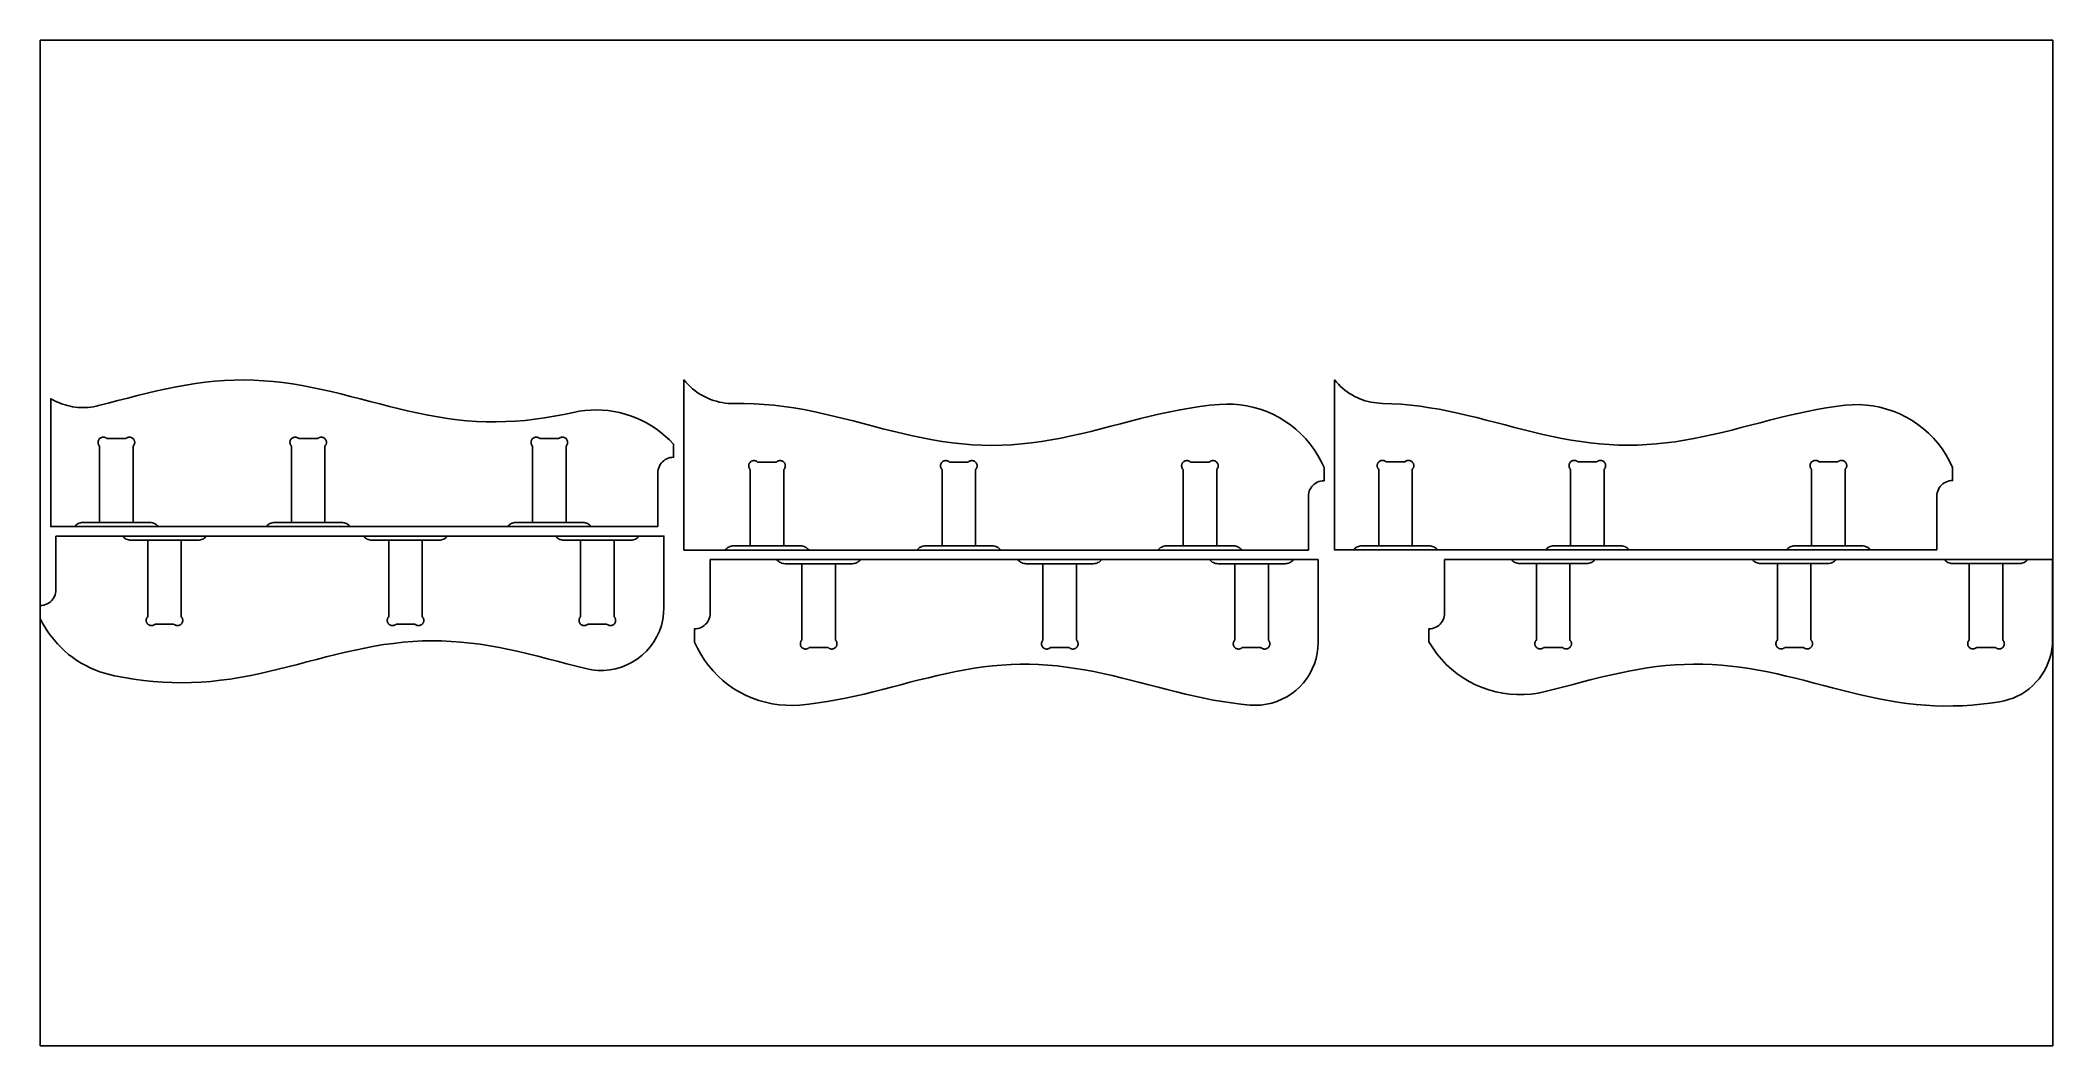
# Model space of a CAD drawing. Header units: inches. Extents: x 0 to 96, y 0 to 48.
import ezdxf

# ---------------------------------------------------------------- set-up
doc = ezdxf.new("R2010")
doc.units = ezdxf.units.IN

msp = doc.modelspace()

# ---------------------------------------------------------------- linework, layer by layer
at = {"layer": 'BRACKET_CUT_LINE', "color": 4}
for p, q in [((4.433, 24.981), (2.833, 24.981)), ((13.583, 24.981), (11.983, 24.981)), ((25.083, 24.981), (23.483, 24.981)), ((5.125, 24.131), (6.725, 24.131)), ((16.625, 24.131), (18.225, 24.131)), ((25.775, 24.131), (27.375, 24.131)), ((35.468, 23.861), (33.868, 23.861)), ((44.618, 23.861), (43.018, 23.861)), ((56.118, 23.861), (54.518, 23.861)), ((65.449, 23.868), (63.849, 23.868)), ((74.599, 23.868), (72.999, 23.868)), ((86.099, 23.868), (84.499, 23.868)), ((36.333, 23.011), (37.933, 23.011)), ((47.833, 23.011), (49.433, 23.011)), ((56.983, 23.011), (58.583, 23.011)), ((71.368, 23.018), (72.968, 23.018)), ((82.868, 23.018), (84.468, 23.018)), ((92.018, 23.018), (93.618, 23.018))]:
    msp.add_line(p, q, dxfattribs=at)
at = {"layer": 'BRACKET_OUTLINE', "color": 6}
for points in [[(1.633, 24.781), (1.67, 24.825), (1.712, 24.865), (1.759, 24.899), (1.809, 24.928), (1.862, 24.951), (1.918, 24.968), (1.975, 24.978), (2.033, 24.981), (2.833, 24.981), (2.833, 28.627), (2.816, 28.646), (2.802, 28.665), (2.789, 28.686), (2.778, 28.708), (2.77, 28.732), (2.764, 28.755), (2.761, 28.78), (2.759, 28.804), (2.761, 28.829), (2.764, 28.853), (2.77, 28.877), (2.778, 28.9), (2.789, 28.922), (2.802, 28.943), (2.816, 28.963), (2.833, 28.981), (2.851, 28.997), (2.871, 29.012), (2.892, 29.025), (2.914, 29.035), (2.937, 29.043), (2.961, 29.049), (2.985, 29.053), (3.009, 29.054), (3.034, 29.053), (3.058, 29.049), (3.082, 29.043), (3.105, 29.035), (3.127, 29.025), (3.148, 29.012), (3.168, 28.997), (3.186, 28.981), (4.079, 28.981), (4.097, 28.997), (4.117, 29.012), (4.138, 29.025), (4.16, 29.035), (4.183, 29.043), (4.207, 29.049), (4.231, 29.053), (4.256, 29.054), (4.28, 29.053), (4.305, 29.049), (4.328, 29.043), (4.352, 29.035), (4.374, 29.025), (4.395, 29.012), (4.414, 28.997), (4.433, 28.981), (4.449, 28.963), (4.464, 28.943), (4.476, 28.922), (4.487, 28.9), (4.495, 28.877), (4.501, 28.853), (4.505, 28.829), (4.506, 28.804), (4.505, 28.78), (4.501, 28.755), (4.495, 28.732), (4.487, 28.708), (4.476, 28.686), (4.464, 28.665), (4.449, 28.646), (4.433, 28.627), (4.433, 24.981), (5.233, 24.981), (5.29, 24.978), (5.348, 24.968), (5.403, 24.951), (5.456, 24.928), (5.506, 24.899), (5.553, 24.865), (5.595, 24.825), (5.633, 24.781), (1.633, 24.781)], [(10.783, 24.781), (10.82, 24.825), (10.862, 24.865), (10.909, 24.899), (10.959, 24.928), (11.012, 24.951), (11.068, 24.968), (11.125, 24.978), (11.183, 24.981), (11.983, 24.981), (11.983, 28.627), (11.966, 28.646), (11.952, 28.665), (11.939, 28.686), (11.928, 28.708), (11.92, 28.732), (11.914, 28.755), (11.911, 28.78), (11.909, 28.804), (11.911, 28.829), (11.914, 28.853), (11.92, 28.877), (11.928, 28.9), (11.939, 28.922), (11.952, 28.943), (11.966, 28.963), (11.983, 28.981), (12.001, 28.997), (12.021, 29.012), (12.042, 29.025), (12.064, 29.035), (12.087, 29.043), (12.111, 29.049), (12.135, 29.053), (12.159, 29.054), (12.184, 29.053), (12.208, 29.049), (12.232, 29.043), (12.255, 29.035), (12.277, 29.025), (12.298, 29.012), (12.318, 28.997), (12.336, 28.981), (13.229, 28.981), (13.247, 28.997), (13.267, 29.012), (13.288, 29.025), (13.31, 29.035), (13.333, 29.043), (13.357, 29.049), (13.381, 29.053), (13.406, 29.054), (13.43, 29.053), (13.455, 29.049), (13.478, 29.043), (13.502, 29.035), (13.524, 29.025), (13.545, 29.012), (13.564, 28.997), (13.583, 28.981), (13.599, 28.963), (13.614, 28.943), (13.626, 28.922), (13.637, 28.9), (13.645, 28.877), (13.651, 28.853), (13.655, 28.829), (13.656, 28.804), (13.655, 28.78), (13.651, 28.755), (13.645, 28.732), (13.637, 28.708), (13.626, 28.686), (13.614, 28.665), (13.599, 28.646), (13.583, 28.627), (13.583, 24.981), (14.383, 24.981), (14.44, 24.978), (14.498, 24.968), (14.553, 24.951), (14.606, 24.928), (14.656, 24.899), (14.703, 24.865), (14.745, 24.825), (14.783, 24.781), (10.783, 24.781)], [(22.283, 24.781), (22.32, 24.825), (22.362, 24.865), (22.409, 24.899), (22.459, 24.928), (22.512, 24.951), (22.568, 24.968), (22.625, 24.978), (22.683, 24.981), (23.483, 24.981), (23.483, 28.627), (23.466, 28.646), (23.452, 28.665), (23.439, 28.686), (23.428, 28.708), (23.42, 28.732), (23.414, 28.755), (23.411, 28.78), (23.409, 28.804), (23.411, 28.829), (23.414, 28.853), (23.42, 28.877), (23.428, 28.9), (23.439, 28.922), (23.452, 28.943), (23.466, 28.963), (23.483, 28.981), (23.501, 28.997), (23.521, 29.012), (23.542, 29.025), (23.564, 29.035), (23.587, 29.043), (23.611, 29.049), (23.635, 29.053), (23.659, 29.054), (23.684, 29.053), (23.708, 29.049), (23.732, 29.043), (23.755, 29.035), (23.777, 29.025), (23.798, 29.012), (23.818, 28.997), (23.836, 28.981), (24.729, 28.981), (24.747, 28.997), (24.767, 29.012), (24.788, 29.025), (24.81, 29.035), (24.833, 29.043), (24.857, 29.049), (24.881, 29.053), (24.906, 29.054), (24.93, 29.053), (24.955, 29.049), (24.978, 29.043), (25.002, 29.035), (25.024, 29.025), (25.045, 29.012), (25.064, 28.997), (25.083, 28.981), (25.099, 28.963), (25.114, 28.943), (25.126, 28.922), (25.137, 28.9), (25.145, 28.877), (25.151, 28.853), (25.155, 28.829), (25.156, 28.804), (25.155, 28.78), (25.151, 28.755), (25.145, 28.732), (25.137, 28.708), (25.126, 28.686), (25.114, 28.665), (25.099, 28.646), (25.083, 28.627), (25.083, 24.981), (25.883, 24.981), (25.94, 24.978), (25.998, 24.968), (26.053, 24.951), (26.106, 24.928), (26.156, 24.899), (26.203, 24.865), (26.245, 24.825), (26.283, 24.781), (22.283, 24.781)], [(32.668, 23.661), (32.706, 23.706), (32.748, 23.745), (32.795, 23.78), (32.845, 23.808), (32.898, 23.831), (32.954, 23.848), (33.011, 23.858), (33.068, 23.861), (33.868, 23.861), (33.868, 27.508), (33.852, 27.526), (33.837, 27.546), (33.825, 27.567), (33.814, 27.589), (33.806, 27.612), (33.8, 27.636), (33.796, 27.66), (33.795, 27.684), (33.796, 27.709), (33.8, 27.733), (33.806, 27.757), (33.814, 27.78), (33.825, 27.802), (33.837, 27.823), (33.852, 27.843), (33.868, 27.861), (33.887, 27.878), (33.906, 27.892), (33.927, 27.905), (33.949, 27.915), (33.973, 27.924), (33.996, 27.93), (34.021, 27.933), (34.045, 27.934), (34.07, 27.933), (34.094, 27.93), (34.118, 27.924), (34.141, 27.915), (34.163, 27.905), (34.184, 27.892), (34.204, 27.878), (34.222, 27.861), (35.115, 27.861), (35.133, 27.878), (35.153, 27.892), (35.174, 27.905), (35.196, 27.915), (35.219, 27.924), (35.243, 27.93), (35.267, 27.933), (35.292, 27.934), (35.316, 27.933), (35.34, 27.93), (35.364, 27.924), (35.387, 27.915), (35.409, 27.905), (35.431, 27.892), (35.45, 27.878), (35.468, 27.861), (35.485, 27.843), (35.499, 27.823), (35.512, 27.802), (35.523, 27.78), (35.531, 27.757), (35.537, 27.733), (35.54, 27.709), (35.542, 27.684), (35.54, 27.66), (35.537, 27.636), (35.531, 27.612), (35.523, 27.589), (35.512, 27.567), (35.499, 27.546), (35.485, 27.526), (35.468, 27.508), (35.468, 23.861), (36.268, 23.861), (36.326, 23.858), (36.383, 23.848), (36.439, 23.831), (36.492, 23.808), (36.542, 23.78), (36.589, 23.745), (36.631, 23.706), (36.668, 23.661), (32.668, 23.661)], [(41.818, 23.661), (41.856, 23.706), (41.898, 23.745), (41.945, 23.78), (41.995, 23.808), (42.048, 23.831), (42.104, 23.848), (42.161, 23.858), (42.218, 23.861), (43.018, 23.861), (43.018, 27.508), (43.002, 27.526), (42.987, 27.546), (42.975, 27.567), (42.964, 27.589), (42.956, 27.612), (42.95, 27.636), (42.946, 27.66), (42.945, 27.684), (42.946, 27.709), (42.95, 27.733), (42.956, 27.757), (42.964, 27.78), (42.975, 27.802), (42.987, 27.823), (43.002, 27.843), (43.018, 27.861), (43.037, 27.878), (43.056, 27.892), (43.077, 27.905), (43.099, 27.915), (43.123, 27.924), (43.146, 27.93), (43.171, 27.933), (43.195, 27.934), (43.22, 27.933), (43.244, 27.93), (43.268, 27.924), (43.291, 27.915), (43.313, 27.905), (43.334, 27.892), (43.354, 27.878), (43.372, 27.861), (44.265, 27.861), (44.283, 27.878), (44.303, 27.892), (44.324, 27.905), (44.346, 27.915), (44.369, 27.924), (44.393, 27.93), (44.417, 27.933), (44.442, 27.934), (44.466, 27.933), (44.49, 27.93), (44.514, 27.924), (44.537, 27.915), (44.559, 27.905), (44.581, 27.892), (44.6, 27.878), (44.618, 27.861), (44.635, 27.843), (44.649, 27.823), (44.662, 27.802), (44.673, 27.78), (44.681, 27.757), (44.687, 27.733), (44.69, 27.709), (44.692, 27.684), (44.69, 27.66), (44.687, 27.636), (44.681, 27.612), (44.673, 27.589), (44.662, 27.567), (44.649, 27.546), (44.635, 27.526), (44.618, 27.508), (44.618, 23.861), (45.418, 23.861), (45.476, 23.858), (45.533, 23.848), (45.589, 23.831), (45.642, 23.808), (45.692, 23.78), (45.739, 23.745), (45.781, 23.706), (45.818, 23.661), (41.818, 23.661)], [(53.318, 23.661), (53.356, 23.706), (53.398, 23.745), (53.445, 23.78), (53.495, 23.808), (53.548, 23.831), (53.604, 23.848), (53.661, 23.858), (53.718, 23.861), (54.518, 23.861), (54.518, 27.508), (54.502, 27.526), (54.487, 27.546), (54.475, 27.567), (54.464, 27.589), (54.456, 27.612), (54.45, 27.636), (54.446, 27.66), (54.445, 27.684), (54.446, 27.709), (54.45, 27.733), (54.456, 27.757), (54.464, 27.78), (54.475, 27.802), (54.487, 27.823), (54.502, 27.843), (54.518, 27.861), (54.537, 27.878), (54.556, 27.892), (54.577, 27.905), (54.599, 27.915), (54.623, 27.924), (54.646, 27.93), (54.671, 27.933), (54.695, 27.934), (54.72, 27.933), (54.744, 27.93), (54.768, 27.924), (54.791, 27.915), (54.813, 27.905), (54.834, 27.892), (54.854, 27.878), (54.872, 27.861), (55.765, 27.861), (55.783, 27.878), (55.803, 27.892), (55.824, 27.905), (55.846, 27.915), (55.869, 27.924), (55.893, 27.93), (55.917, 27.933), (55.942, 27.934), (55.966, 27.933), (55.99, 27.93), (56.014, 27.924), (56.037, 27.915), (56.059, 27.905), (56.081, 27.892), (56.1, 27.878), (56.118, 27.861), (56.135, 27.843), (56.149, 27.823), (56.162, 27.802), (56.173, 27.78), (56.181, 27.757), (56.187, 27.733), (56.19, 27.709), (56.192, 27.684), (56.19, 27.66), (56.187, 27.636), (56.181, 27.612), (56.173, 27.589), (56.162, 27.567), (56.149, 27.546), (56.135, 27.526), (56.118, 27.508), (56.118, 23.861), (56.918, 23.861), (56.976, 23.858), (57.033, 23.848), (57.089, 23.831), (57.142, 23.808), (57.192, 23.78), (57.239, 23.745), (57.281, 23.706), (57.318, 23.661), (53.318, 23.661)], [(62.649, 23.668), (62.686, 23.712), (62.728, 23.752), (62.775, 23.786), (62.825, 23.815), (62.878, 23.838), (62.934, 23.855), (62.991, 23.865), (63.049, 23.868), (63.849, 23.868), (63.849, 27.515), (63.832, 27.533), (63.818, 27.552), (63.805, 27.573), (63.794, 27.596), (63.786, 27.619), (63.78, 27.643), (63.777, 27.667), (63.775, 27.691), (63.777, 27.716), (63.78, 27.74), (63.786, 27.764), (63.794, 27.787), (63.805, 27.809), (63.818, 27.83), (63.832, 27.85), (63.849, 27.868), (63.867, 27.885), (63.887, 27.899), (63.908, 27.912), (63.93, 27.922), (63.953, 27.931), (63.977, 27.937), (64.001, 27.94), (64.025, 27.941), (64.05, 27.94), (64.074, 27.937), (64.098, 27.931), (64.121, 27.922), (64.143, 27.912), (64.164, 27.899), (64.184, 27.885), (64.202, 27.868), (65.095, 27.868), (65.113, 27.885), (65.133, 27.899), (65.154, 27.912), (65.176, 27.922), (65.199, 27.931), (65.223, 27.937), (65.247, 27.94), (65.272, 27.941), (65.296, 27.94), (65.321, 27.937), (65.344, 27.931), (65.368, 27.922), (65.39, 27.912), (65.411, 27.899), (65.43, 27.885), (65.449, 27.868), (65.465, 27.85), (65.48, 27.83), (65.492, 27.809), (65.503, 27.787), (65.511, 27.764), (65.517, 27.74), (65.521, 27.716), (65.522, 27.691), (65.521, 27.667), (65.517, 27.643), (65.511, 27.619), (65.503, 27.596), (65.492, 27.573), (65.48, 27.552), (65.465, 27.533), (65.449, 27.515), (65.449, 23.868), (66.249, 23.868), (66.306, 23.865), (66.364, 23.855), (66.419, 23.838), (66.472, 23.815), (66.522, 23.786), (66.569, 23.752), (66.611, 23.712), (66.649, 23.668), (62.649, 23.668)], [(71.799, 23.668), (71.836, 23.712), (71.878, 23.752), (71.925, 23.786), (71.975, 23.815), (72.028, 23.838), (72.084, 23.855), (72.141, 23.865), (72.199, 23.868), (72.999, 23.868), (72.999, 27.515), (72.982, 27.533), (72.968, 27.552), (72.955, 27.573), (72.944, 27.596), (72.936, 27.619), (72.93, 27.643), (72.927, 27.667), (72.925, 27.691), (72.927, 27.716), (72.93, 27.74), (72.936, 27.764), (72.944, 27.787), (72.955, 27.809), (72.968, 27.83), (72.982, 27.85), (72.999, 27.868), (73.017, 27.885), (73.037, 27.899), (73.058, 27.912), (73.08, 27.922), (73.103, 27.931), (73.127, 27.937), (73.151, 27.94), (73.175, 27.941), (73.2, 27.94), (73.224, 27.937), (73.248, 27.931), (73.271, 27.922), (73.293, 27.912), (73.314, 27.899), (73.334, 27.885), (73.352, 27.868), (74.245, 27.868), (74.263, 27.885), (74.283, 27.899), (74.304, 27.912), (74.326, 27.922), (74.349, 27.931), (74.373, 27.937), (74.397, 27.94), (74.422, 27.941), (74.446, 27.94), (74.471, 27.937), (74.494, 27.931), (74.518, 27.922), (74.54, 27.912), (74.561, 27.899), (74.58, 27.885), (74.599, 27.868), (74.615, 27.85), (74.63, 27.83), (74.642, 27.809), (74.653, 27.787), (74.661, 27.764), (74.667, 27.74), (74.671, 27.716), (74.672, 27.691), (74.671, 27.667), (74.667, 27.643), (74.661, 27.619), (74.653, 27.596), (74.642, 27.573), (74.63, 27.552), (74.615, 27.533), (74.599, 27.515), (74.599, 23.868), (75.399, 23.868), (75.456, 23.865), (75.514, 23.855), (75.569, 23.838), (75.622, 23.815), (75.672, 23.786), (75.719, 23.752), (75.761, 23.712), (75.799, 23.668), (71.799, 23.668)], [(83.299, 23.668), (83.336, 23.712), (83.378, 23.752), (83.425, 23.786), (83.475, 23.815), (83.528, 23.838), (83.584, 23.855), (83.641, 23.865), (83.699, 23.868), (84.499, 23.868), (84.499, 27.515), (84.482, 27.533), (84.468, 27.552), (84.455, 27.573), (84.444, 27.596), (84.436, 27.619), (84.43, 27.643), (84.427, 27.667), (84.425, 27.691), (84.427, 27.716), (84.43, 27.74), (84.436, 27.764), (84.444, 27.787), (84.455, 27.809), (84.468, 27.83), (84.482, 27.85), (84.499, 27.868), (84.517, 27.885), (84.537, 27.899), (84.558, 27.912), (84.58, 27.922), (84.603, 27.931), (84.627, 27.937), (84.651, 27.94), (84.675, 27.941), (84.7, 27.94), (84.724, 27.937), (84.748, 27.931), (84.771, 27.922), (84.793, 27.912), (84.814, 27.899), (84.834, 27.885), (84.852, 27.868), (85.745, 27.868), (85.763, 27.885), (85.783, 27.899), (85.804, 27.912), (85.826, 27.922), (85.849, 27.931), (85.873, 27.937), (85.897, 27.94), (85.922, 27.941), (85.946, 27.94), (85.971, 27.937), (85.994, 27.931), (86.018, 27.922), (86.04, 27.912), (86.061, 27.899), (86.08, 27.885), (86.099, 27.868), (86.115, 27.85), (86.13, 27.83), (86.142, 27.809), (86.153, 27.787), (86.161, 27.764), (86.167, 27.74), (86.171, 27.716), (86.172, 27.691), (86.171, 27.667), (86.167, 27.643), (86.161, 27.619), (86.153, 27.596), (86.142, 27.573), (86.13, 27.552), (86.115, 27.533), (86.099, 27.515), (86.099, 23.868), (86.899, 23.868), (86.956, 23.865), (87.014, 23.855), (87.069, 23.838), (87.122, 23.815), (87.172, 23.786), (87.219, 23.752), (87.261, 23.712), (87.299, 23.668), (83.299, 23.668)], [(7.925, 24.331), (7.888, 24.287), (7.845, 24.247), (7.799, 24.213), (7.749, 24.184), (7.695, 24.161), (7.64, 24.144), (7.583, 24.134), (7.525, 24.131), (6.725, 24.131), (6.725, 20.484), (6.741, 20.466), (6.756, 20.447), (6.769, 20.426), (6.779, 20.403), (6.787, 20.38), (6.793, 20.356), (6.797, 20.332), (6.798, 20.308), (6.797, 20.283), (6.793, 20.259), (6.787, 20.235), (6.779, 20.212), (6.769, 20.19), (6.756, 20.169), (6.741, 20.149), (6.725, 20.131), (6.707, 20.114), (6.687, 20.1), (6.666, 20.087), (6.644, 20.077), (6.621, 20.068), (6.597, 20.062), (6.573, 20.059), (6.548, 20.058), (6.524, 20.059), (6.499, 20.062), (6.476, 20.068), (6.453, 20.077), (6.43, 20.087), (6.409, 20.1), (6.39, 20.114), (6.371, 20.131), (5.479, 20.131), (5.46, 20.114), (5.441, 20.1), (5.42, 20.087), (5.397, 20.077), (5.374, 20.068), (5.351, 20.062), (5.326, 20.059), (5.302, 20.058), (5.277, 20.059), (5.253, 20.062), (5.229, 20.068), (5.206, 20.077), (5.184, 20.087), (5.163, 20.1), (5.143, 20.114), (5.125, 20.131), (5.109, 20.149), (5.094, 20.169), (5.081, 20.19), (5.071, 20.212), (5.063, 20.235), (5.057, 20.259), (5.053, 20.283), (5.052, 20.308), (5.053, 20.332), (5.057, 20.356), (5.063, 20.38), (5.071, 20.403), (5.081, 20.426), (5.094, 20.447), (5.109, 20.466), (5.125, 20.484), (5.125, 24.131), (4.325, 24.131), (4.267, 24.134), (4.21, 24.144), (4.155, 24.161), (4.101, 24.184), (4.051, 24.213), (4.005, 24.247), (3.962, 24.287), (3.925, 24.331), (7.925, 24.331)], [(19.425, 24.331), (19.388, 24.287), (19.345, 24.247), (19.299, 24.213), (19.249, 24.184), (19.195, 24.161), (19.14, 24.144), (19.083, 24.134), (19.025, 24.131), (18.225, 24.131), (18.225, 20.484), (18.241, 20.466), (18.256, 20.447), (18.269, 20.426), (18.279, 20.403), (18.287, 20.38), (18.293, 20.356), (18.297, 20.332), (18.298, 20.308), (18.297, 20.283), (18.293, 20.259), (18.287, 20.235), (18.279, 20.212), (18.269, 20.19), (18.256, 20.169), (18.241, 20.149), (18.225, 20.131), (18.207, 20.114), (18.187, 20.1), (18.166, 20.087), (18.144, 20.077), (18.121, 20.068), (18.097, 20.062), (18.073, 20.059), (18.048, 20.058), (18.024, 20.059), (17.999, 20.062), (17.976, 20.068), (17.953, 20.077), (17.93, 20.087), (17.909, 20.1), (17.89, 20.114), (17.871, 20.131), (16.979, 20.131), (16.96, 20.114), (16.941, 20.1), (16.92, 20.087), (16.897, 20.077), (16.874, 20.068), (16.851, 20.062), (16.826, 20.059), (16.802, 20.058), (16.777, 20.059), (16.753, 20.062), (16.729, 20.068), (16.706, 20.077), (16.684, 20.087), (16.663, 20.1), (16.643, 20.114), (16.625, 20.131), (16.609, 20.149), (16.594, 20.169), (16.581, 20.19), (16.571, 20.212), (16.563, 20.235), (16.557, 20.259), (16.553, 20.283), (16.552, 20.308), (16.553, 20.332), (16.557, 20.356), (16.563, 20.38), (16.571, 20.403), (16.581, 20.426), (16.594, 20.447), (16.609, 20.466), (16.625, 20.484), (16.625, 24.131), (15.825, 24.131), (15.767, 24.134), (15.71, 24.144), (15.655, 24.161), (15.601, 24.184), (15.551, 24.213), (15.505, 24.247), (15.462, 24.287), (15.425, 24.331), (19.425, 24.331)], [(28.575, 24.331), (28.538, 24.287), (28.495, 24.247), (28.449, 24.213), (28.399, 24.184), (28.345, 24.161), (28.29, 24.144), (28.233, 24.134), (28.175, 24.131), (27.375, 24.131), (27.375, 20.484), (27.391, 20.466), (27.406, 20.447), (27.419, 20.426), (27.429, 20.403), (27.437, 20.38), (27.443, 20.356), (27.447, 20.332), (27.448, 20.308), (27.447, 20.283), (27.443, 20.259), (27.437, 20.235), (27.429, 20.212), (27.419, 20.19), (27.406, 20.169), (27.391, 20.149), (27.375, 20.131), (27.357, 20.114), (27.337, 20.1), (27.316, 20.087), (27.294, 20.077), (27.271, 20.068), (27.247, 20.062), (27.223, 20.059), (27.198, 20.058), (27.174, 20.059), (27.149, 20.062), (27.126, 20.068), (27.103, 20.077), (27.08, 20.087), (27.059, 20.1), (27.04, 20.114), (27.021, 20.131), (26.129, 20.131), (26.11, 20.114), (26.091, 20.1), (26.07, 20.087), (26.047, 20.077), (26.024, 20.068), (26.001, 20.062), (25.976, 20.059), (25.952, 20.058), (25.927, 20.059), (25.903, 20.062), (25.879, 20.068), (25.856, 20.077), (25.834, 20.087), (25.813, 20.1), (25.793, 20.114), (25.775, 20.131), (25.759, 20.149), (25.744, 20.169), (25.731, 20.19), (25.721, 20.212), (25.713, 20.235), (25.707, 20.259), (25.703, 20.283), (25.702, 20.308), (25.703, 20.332), (25.707, 20.356), (25.713, 20.38), (25.721, 20.403), (25.731, 20.426), (25.744, 20.447), (25.759, 20.466), (25.775, 20.484), (25.775, 24.131), (24.975, 24.131), (24.917, 24.134), (24.86, 24.144), (24.805, 24.161), (24.751, 24.184), (24.701, 24.213), (24.655, 24.247), (24.612, 24.287), (24.575, 24.331), (28.575, 24.331)], [(39.133, 23.211), (39.095, 23.167), (39.053, 23.127), (39.006, 23.093), (38.956, 23.064), (38.903, 23.041), (38.848, 23.025), (38.79, 23.015), (38.733, 23.011), (37.933, 23.011), (37.933, 19.365), (37.949, 19.347), (37.964, 19.327), (37.976, 19.306), (37.987, 19.284), (37.995, 19.261), (38.001, 19.237), (38.005, 19.213), (38.006, 19.188), (38.005, 19.164), (38.001, 19.139), (37.995, 19.115), (37.987, 19.092), (37.976, 19.07), (37.964, 19.049), (37.949, 19.029), (37.933, 19.011), (37.914, 18.995), (37.895, 18.98), (37.874, 18.968), (37.852, 18.957), (37.828, 18.949), (37.805, 18.943), (37.78, 18.939), (37.756, 18.938), (37.731, 18.939), (37.707, 18.943), (37.683, 18.949), (37.66, 18.957), (37.638, 18.968), (37.617, 18.98), (37.597, 18.995), (37.579, 19.011), (36.686, 19.011), (36.668, 18.995), (36.648, 18.98), (36.627, 18.968), (36.605, 18.957), (36.582, 18.949), (36.558, 18.943), (36.534, 18.939), (36.509, 18.938), (36.485, 18.939), (36.461, 18.943), (36.437, 18.949), (36.414, 18.957), (36.392, 18.968), (36.371, 18.98), (36.351, 18.995), (36.333, 19.011), (36.316, 19.029), (36.302, 19.049), (36.289, 19.07), (36.278, 19.092), (36.27, 19.115), (36.264, 19.139), (36.261, 19.164), (36.259, 19.188), (36.261, 19.213), (36.264, 19.237), (36.27, 19.261), (36.278, 19.284), (36.289, 19.306), (36.302, 19.327), (36.316, 19.347), (36.333, 19.365), (36.333, 23.011), (35.533, 23.011), (35.475, 23.015), (35.418, 23.025), (35.362, 23.041), (35.309, 23.064), (35.259, 23.093), (35.212, 23.127), (35.17, 23.167), (35.133, 23.211), (39.133, 23.211)], [(50.633, 23.211), (50.595, 23.167), (50.553, 23.127), (50.506, 23.093), (50.456, 23.064), (50.403, 23.041), (50.348, 23.025), (50.29, 23.015), (50.233, 23.011), (49.433, 23.011), (49.433, 19.365), (49.449, 19.347), (49.464, 19.327), (49.476, 19.306), (49.487, 19.284), (49.495, 19.261), (49.501, 19.237), (49.505, 19.213), (49.506, 19.188), (49.505, 19.164), (49.501, 19.139), (49.495, 19.115), (49.487, 19.092), (49.476, 19.07), (49.464, 19.049), (49.449, 19.029), (49.433, 19.011), (49.414, 18.995), (49.395, 18.98), (49.374, 18.968), (49.352, 18.957), (49.328, 18.949), (49.305, 18.943), (49.28, 18.939), (49.256, 18.938), (49.231, 18.939), (49.207, 18.943), (49.183, 18.949), (49.16, 18.957), (49.138, 18.968), (49.117, 18.98), (49.097, 18.995), (49.079, 19.011), (48.186, 19.011), (48.168, 18.995), (48.148, 18.98), (48.127, 18.968), (48.105, 18.957), (48.082, 18.949), (48.058, 18.943), (48.034, 18.939), (48.009, 18.938), (47.985, 18.939), (47.961, 18.943), (47.937, 18.949), (47.914, 18.957), (47.892, 18.968), (47.871, 18.98), (47.851, 18.995), (47.833, 19.011), (47.816, 19.029), (47.802, 19.049), (47.789, 19.07), (47.778, 19.092), (47.77, 19.115), (47.764, 19.139), (47.761, 19.164), (47.759, 19.188), (47.761, 19.213), (47.764, 19.237), (47.77, 19.261), (47.778, 19.284), (47.789, 19.306), (47.802, 19.327), (47.816, 19.347), (47.833, 19.365), (47.833, 23.011), (47.033, 23.011), (46.975, 23.015), (46.918, 23.025), (46.862, 23.041), (46.809, 23.064), (46.759, 23.093), (46.712, 23.127), (46.67, 23.167), (46.633, 23.211), (50.633, 23.211)], [(59.783, 23.211), (59.745, 23.167), (59.703, 23.127), (59.656, 23.093), (59.606, 23.064), (59.553, 23.041), (59.498, 23.025), (59.44, 23.015), (59.383, 23.011), (58.583, 23.011), (58.583, 19.365), (58.599, 19.347), (58.614, 19.327), (58.626, 19.306), (58.637, 19.284), (58.645, 19.261), (58.651, 19.237), (58.655, 19.213), (58.656, 19.188), (58.655, 19.164), (58.651, 19.139), (58.645, 19.115), (58.637, 19.092), (58.626, 19.07), (58.614, 19.049), (58.599, 19.029), (58.583, 19.011), (58.564, 18.995), (58.545, 18.98), (58.524, 18.968), (58.502, 18.957), (58.478, 18.949), (58.455, 18.943), (58.43, 18.939), (58.406, 18.938), (58.381, 18.939), (58.357, 18.943), (58.333, 18.949), (58.31, 18.957), (58.288, 18.968), (58.267, 18.98), (58.247, 18.995), (58.229, 19.011), (57.336, 19.011), (57.318, 18.995), (57.298, 18.98), (57.277, 18.968), (57.255, 18.957), (57.232, 18.949), (57.208, 18.943), (57.184, 18.939), (57.159, 18.938), (57.135, 18.939), (57.111, 18.943), (57.087, 18.949), (57.064, 18.957), (57.042, 18.968), (57.021, 18.98), (57.001, 18.995), (56.983, 19.011), (56.966, 19.029), (56.952, 19.049), (56.939, 19.07), (56.928, 19.092), (56.92, 19.115), (56.914, 19.139), (56.911, 19.164), (56.909, 19.188), (56.911, 19.213), (56.914, 19.237), (56.92, 19.261), (56.928, 19.284), (56.939, 19.306), (56.952, 19.327), (56.966, 19.347), (56.983, 19.365), (56.983, 23.011), (56.183, 23.011), (56.125, 23.015), (56.068, 23.025), (56.012, 23.041), (55.959, 23.064), (55.909, 23.093), (55.862, 23.127), (55.82, 23.167), (55.783, 23.211), (59.783, 23.211)], [(74.168, 23.218), (74.131, 23.174), (74.089, 23.134), (74.042, 23.1), (73.992, 23.071), (73.939, 23.048), (73.883, 23.031), (73.826, 23.021), (73.768, 23.018), (72.968, 23.018), (72.968, 19.372), (72.985, 19.353), (72.999, 19.334), (73.012, 19.313), (73.023, 19.291), (73.031, 19.267), (73.037, 19.244), (73.04, 19.219), (73.042, 19.195), (73.04, 19.17), (73.037, 19.146), (73.031, 19.122), (73.023, 19.099), (73.012, 19.077), (72.999, 19.056), (72.985, 19.036), (72.968, 19.018), (72.95, 19.002), (72.931, 18.987), (72.909, 18.974), (72.887, 18.964), (72.864, 18.956), (72.84, 18.95), (72.816, 18.946), (72.792, 18.945), (72.767, 18.946), (72.743, 18.95), (72.719, 18.956), (72.696, 18.964), (72.674, 18.974), (72.653, 18.987), (72.633, 19.002), (72.615, 19.018), (71.722, 19.018), (71.704, 19.002), (71.684, 18.987), (71.663, 18.974), (71.641, 18.964), (71.618, 18.956), (71.594, 18.95), (71.57, 18.946), (71.545, 18.945), (71.521, 18.946), (71.496, 18.95), (71.473, 18.956), (71.449, 18.964), (71.427, 18.974), (71.406, 18.987), (71.387, 19.002), (71.368, 19.018), (71.352, 19.036), (71.337, 19.056), (71.325, 19.077), (71.314, 19.099), (71.306, 19.122), (71.3, 19.146), (71.296, 19.17), (71.295, 19.195), (71.296, 19.219), (71.3, 19.244), (71.306, 19.267), (71.314, 19.291), (71.325, 19.313), (71.337, 19.334), (71.352, 19.353), (71.368, 19.372), (71.368, 23.018), (70.568, 23.018), (70.511, 23.021), (70.454, 23.031), (70.398, 23.048), (70.345, 23.071), (70.295, 23.1), (70.248, 23.134), (70.206, 23.174), (70.168, 23.218), (74.168, 23.218)], [(85.668, 23.218), (85.631, 23.174), (85.589, 23.134), (85.542, 23.1), (85.492, 23.071), (85.439, 23.048), (85.383, 23.031), (85.326, 23.021), (85.268, 23.018), (84.468, 23.018), (84.468, 19.372), (84.485, 19.353), (84.499, 19.334), (84.512, 19.313), (84.523, 19.291), (84.531, 19.267), (84.537, 19.244), (84.54, 19.219), (84.542, 19.195), (84.54, 19.17), (84.537, 19.146), (84.531, 19.122), (84.523, 19.099), (84.512, 19.077), (84.499, 19.056), (84.485, 19.036), (84.468, 19.018), (84.45, 19.002), (84.431, 18.987), (84.409, 18.974), (84.387, 18.964), (84.364, 18.956), (84.34, 18.95), (84.316, 18.946), (84.292, 18.945), (84.267, 18.946), (84.243, 18.95), (84.219, 18.956), (84.196, 18.964), (84.174, 18.974), (84.153, 18.987), (84.133, 19.002), (84.115, 19.018), (83.222, 19.018), (83.204, 19.002), (83.184, 18.987), (83.163, 18.974), (83.141, 18.964), (83.118, 18.956), (83.094, 18.95), (83.07, 18.946), (83.045, 18.945), (83.021, 18.946), (82.996, 18.95), (82.973, 18.956), (82.949, 18.964), (82.927, 18.974), (82.906, 18.987), (82.887, 19.002), (82.868, 19.018), (82.852, 19.036), (82.837, 19.056), (82.825, 19.077), (82.814, 19.099), (82.806, 19.122), (82.8, 19.146), (82.796, 19.17), (82.795, 19.195), (82.796, 19.219), (82.8, 19.244), (82.806, 19.267), (82.814, 19.291), (82.825, 19.313), (82.837, 19.334), (82.852, 19.353), (82.868, 19.372), (82.868, 23.018), (82.068, 23.018), (82.011, 23.021), (81.954, 23.031), (81.898, 23.048), (81.845, 23.071), (81.795, 23.1), (81.748, 23.134), (81.706, 23.174), (81.668, 23.218), (85.668, 23.218)], [(94.818, 23.218), (94.781, 23.174), (94.739, 23.134), (94.692, 23.1), (94.642, 23.071), (94.589, 23.048), (94.533, 23.031), (94.476, 23.021), (94.418, 23.018), (93.618, 23.018), (93.618, 19.372), (93.635, 19.353), (93.649, 19.334), (93.662, 19.313), (93.673, 19.291), (93.681, 19.267), (93.687, 19.244), (93.69, 19.219), (93.692, 19.195), (93.69, 19.17), (93.687, 19.146), (93.681, 19.122), (93.673, 19.099), (93.662, 19.077), (93.649, 19.056), (93.635, 19.036), (93.618, 19.018), (93.6, 19.002), (93.581, 18.987), (93.559, 18.974), (93.537, 18.964), (93.514, 18.956), (93.49, 18.95), (93.466, 18.946), (93.442, 18.945), (93.417, 18.946), (93.393, 18.95), (93.369, 18.956), (93.346, 18.964), (93.324, 18.974), (93.303, 18.987), (93.283, 19.002), (93.265, 19.018), (92.372, 19.018), (92.354, 19.002), (92.334, 18.987), (92.313, 18.974), (92.291, 18.964), (92.268, 18.956), (92.244, 18.95), (92.22, 18.946), (92.195, 18.945), (92.171, 18.946), (92.146, 18.95), (92.123, 18.956), (92.099, 18.964), (92.077, 18.974), (92.056, 18.987), (92.037, 19.002), (92.018, 19.018), (92.002, 19.036), (91.987, 19.056), (91.975, 19.077), (91.964, 19.099), (91.956, 19.122), (91.95, 19.146), (91.946, 19.17), (91.945, 19.195), (91.946, 19.219), (91.95, 19.244), (91.956, 19.267), (91.964, 19.291), (91.975, 19.313), (91.987, 19.334), (92.002, 19.353), (92.018, 19.372), (92.018, 23.018), (91.218, 23.018), (91.161, 23.021), (91.104, 23.031), (91.048, 23.048), (90.995, 23.071), (90.945, 23.1), (90.898, 23.134), (90.856, 23.174), (90.818, 23.218), (94.818, 23.218)]]:
    msp.add_lwpolyline(points, close=True, dxfattribs=at)
at = {"layer": 'PLYWOOD_BOUNDARY', "color": 7}
msp.add_lwpolyline([(0, 0), (96, 0), (96, 48), (0, 48), (0, 0)], dxfattribs=at)
at = {"layer": 'SHELF_R', "color": 3}
for points in [[(29.458, 24.781), (29.458, 27.343), (29.458, 27.343), (29.462, 27.427), (29.476, 27.51), (29.5, 27.591), (29.532, 27.669), (29.573, 27.742), (29.621, 27.811), (29.677, 27.874), (29.74, 27.93), (29.809, 27.978), (29.882, 28.019), (29.96, 28.051), (30.041, 28.075), (30.124, 28.089), (30.208, 28.093), (30.208, 28.718), (30.208, 28.718), (30.016, 28.917), (29.815, 29.105), (29.603, 29.281), (29.381, 29.446), (29.151, 29.598), (28.913, 29.737), (28.668, 29.862), (28.416, 29.974), (28.158, 30.072), (27.895, 30.156), (27.628, 30.225), (27.358, 30.279), (27.085, 30.318), (26.81, 30.342), (26.535, 30.351), (26.259, 30.345), (25.984, 30.323), (25.711, 30.287), (25.44, 30.235), (25.44, 30.235), (24.978, 30.138), (24.515, 30.05), (24.053, 29.973), (23.591, 29.908), (23.128, 29.855), (22.666, 29.816), (22.203, 29.792), (21.741, 29.781), (21.279, 29.786), (20.816, 29.804), (20.354, 29.838), (19.891, 29.885), (19.429, 29.945), (18.967, 30.017), (18.504, 30.101), (18.042, 30.194), (17.579, 30.296), (17.117, 30.405), (16.655, 30.52), (16.192, 30.638), (15.73, 30.759), (15.267, 30.88), (14.805, 30.999), (14.343, 31.116), (13.88, 31.227), (13.418, 31.332), (12.955, 31.429), (12.493, 31.516), (12.03, 31.592), (11.568, 31.657), (11.106, 31.709), (10.643, 31.747), (10.181, 31.771), (9.718, 31.781), (9.256, 31.776), (8.794, 31.756), (8.331, 31.722), (7.869, 31.675), (7.406, 31.614), (6.944, 31.541), (6.482, 31.457), (6.019, 31.363), (5.557, 31.261), (5.094, 31.151), (4.632, 31.036), (4.17, 30.917), (3.707, 30.797), (3.245, 30.676), (2.782, 30.557), (2.782, 30.557), (2.661, 30.528), (2.539, 30.505), (2.415, 30.487), (2.291, 30.474), (2.167, 30.466), (2.042, 30.464), (1.918, 30.466), (1.794, 30.474), (1.67, 30.487), (1.546, 30.505), (1.424, 30.528), (1.303, 30.556), (1.182, 30.589), (1.064, 30.627), (0.947, 30.67), (0.832, 30.718), (0.719, 30.77), (0.608, 30.828), (0.5, 30.889), (0.5, 24.781), (29.458, 24.781)], [(60.493, 23.661), (60.493, 26.224), (60.493, 26.224), (60.498, 26.308), (60.512, 26.391), (60.535, 26.471), (60.568, 26.549), (60.608, 26.623), (60.657, 26.691), (60.713, 26.754), (60.776, 26.81), (60.844, 26.859), (60.918, 26.899), (60.996, 26.932), (61.077, 26.955), (61.159, 26.969), (61.243, 26.974), (61.243, 27.599), (61.243, 27.599), (61.105, 27.895), (60.947, 28.182), (60.771, 28.458), (60.577, 28.722), (60.367, 28.972), (60.14, 29.208), (59.899, 29.429), (59.643, 29.634), (59.375, 29.821), (59.095, 29.991), (58.804, 30.142), (58.505, 30.273), (58.197, 30.385), (57.883, 30.476), (57.563, 30.547), (57.239, 30.596), (56.913, 30.624), (56.586, 30.631), (56.259, 30.616), (56.259, 30.616), (55.787, 30.572), (55.314, 30.514), (54.842, 30.443), (54.369, 30.361), (53.897, 30.267), (53.425, 30.164), (52.952, 30.054), (52.48, 29.937), (52.007, 29.817), (51.535, 29.694), (51.062, 29.57), (50.59, 29.448), (50.118, 29.329), (49.645, 29.215), (49.173, 29.108), (48.7, 29.01), (48.228, 28.921), (47.755, 28.844), (47.283, 28.779), (46.811, 28.728), (46.338, 28.691), (45.866, 28.668), (45.393, 28.661), (44.921, 28.669), (44.448, 28.693), (43.976, 28.731), (43.503, 28.783), (43.031, 28.849), (42.559, 28.927), (42.086, 29.017), (41.614, 29.116), (41.141, 29.224), (40.669, 29.338), (40.196, 29.457), (39.724, 29.579), (39.252, 29.703), (38.779, 29.826), (38.307, 29.946), (37.834, 30.062), (37.362, 30.172), (36.889, 30.275), (36.417, 30.367), (35.945, 30.449), (35.472, 30.519), (35, 30.576), (34.527, 30.619), (34.055, 30.647), (33.582, 30.66), (33.11, 30.658), (33.11, 30.658), (32.965, 30.659), (32.821, 30.666), (32.677, 30.681), (32.534, 30.702), (32.392, 30.73), (32.252, 30.765), (32.114, 30.807), (31.978, 30.855), (31.844, 30.91), (31.713, 30.971), (31.585, 31.038), (31.461, 31.112), (31.34, 31.191), (31.223, 31.276), (31.111, 31.367), (31.002, 31.463), (30.899, 31.564), (30.801, 31.67), (30.708, 31.781), (30.708, 23.661), (60.493, 23.661)], [(90.474, 23.668), (90.474, 26.231), (90.474, 26.231), (90.478, 26.315), (90.492, 26.397), (90.516, 26.478), (90.548, 26.556), (90.589, 26.63), (90.637, 26.698), (90.693, 26.761), (90.756, 26.817), (90.825, 26.866), (90.898, 26.906), (90.976, 26.939), (91.057, 26.962), (91.14, 26.976), (91.224, 26.981), (91.224, 27.606), (91.224, 27.606), (91.08, 27.907), (90.916, 28.198), (90.734, 28.478), (90.533, 28.744), (90.315, 28.997), (90.08, 29.235), (89.83, 29.456), (89.566, 29.66), (89.289, 29.847), (89, 30.014), (88.7, 30.161), (88.392, 30.289), (88.075, 30.395), (87.752, 30.48), (87.424, 30.543), (87.093, 30.585), (86.76, 30.604), (86.426, 30.6), (86.093, 30.575), (86.093, 30.575), (85.643, 30.519), (85.192, 30.451), (84.742, 30.373), (84.291, 30.284), (83.841, 30.188), (83.39, 30.083), (82.94, 29.973), (82.49, 29.859), (82.039, 29.743), (81.589, 29.625), (81.138, 29.507), (80.688, 29.392), (80.238, 29.281), (79.787, 29.175), (79.337, 29.077), (78.886, 28.986), (78.436, 28.905), (77.985, 28.834), (77.535, 28.775), (77.085, 28.728), (76.634, 28.695), (76.184, 28.674), (75.733, 28.668), (75.283, 28.676), (74.833, 28.697), (74.382, 28.732), (73.932, 28.78), (73.481, 28.84), (73.031, 28.912), (72.581, 28.994), (72.13, 29.086), (71.68, 29.185), (71.229, 29.292), (70.779, 29.403), (70.328, 29.518), (69.878, 29.636), (69.428, 29.754), (68.977, 29.87), (68.527, 29.984), (68.076, 30.093), (67.626, 30.197), (67.176, 30.293), (66.725, 30.381), (66.275, 30.458), (65.824, 30.525), (65.374, 30.58), (64.923, 30.622), (64.473, 30.65), (64.023, 30.666), (64.023, 30.666), (63.885, 30.671), (63.748, 30.683), (63.611, 30.702), (63.475, 30.726), (63.341, 30.757), (63.208, 30.794), (63.077, 30.837), (62.948, 30.886), (62.822, 30.941), (62.698, 31.001), (62.577, 31.068), (62.459, 31.139), (62.345, 31.216), (62.234, 31.299), (62.127, 31.386), (62.025, 31.478), (61.926, 31.574), (61.832, 31.675), (61.743, 31.781), (61.743, 23.668), (90.474, 23.668)], [(0.75, 24.331), (29.75, 24.331), (29.75, 20.914), (29.75, 20.914), (29.736, 20.628), (29.696, 20.345), (29.628, 20.067), (29.534, 19.797), (29.415, 19.537), (29.272, 19.289), (29.105, 19.056), (28.917, 18.84), (28.71, 18.643), (28.485, 18.467), (28.243, 18.312), (27.989, 18.182), (27.723, 18.076), (27.448, 17.997), (27.167, 17.943), (26.882, 17.917), (26.596, 17.918), (26.311, 17.947), (26.03, 18.002), (26.03, 18.002), (25.571, 18.118), (25.112, 18.236), (24.653, 18.356), (24.194, 18.476), (23.736, 18.593), (23.277, 18.707), (22.818, 18.815), (22.359, 18.917), (21.9, 19.01), (21.441, 19.093), (20.982, 19.165), (20.524, 19.225), (20.065, 19.272), (19.606, 19.306), (19.147, 19.325), (18.688, 19.331), (18.229, 19.322), (17.77, 19.298), (17.311, 19.261), (16.853, 19.21), (16.394, 19.147), (15.935, 19.071), (15.476, 18.985), (15.017, 18.89), (14.558, 18.787), (14.099, 18.677), (13.64, 18.562), (13.182, 18.444), (12.723, 18.324), (12.264, 18.204), (11.805, 18.086), (11.346, 17.972), (10.887, 17.862), (10.428, 17.76), (9.969, 17.666), (9.511, 17.581), (9.052, 17.507), (8.593, 17.445), (8.134, 17.396), (7.675, 17.36), (7.216, 17.338), (6.757, 17.331), (6.298, 17.338), (5.84, 17.359), (5.381, 17.394), (4.922, 17.443), (4.463, 17.505), (4.004, 17.578), (3.545, 17.663), (3.545, 17.663), (3.307, 17.715), (3.071, 17.779), (2.839, 17.855), (2.611, 17.942), (2.387, 18.039), (2.168, 18.148), (1.955, 18.267), (1.748, 18.397), (1.548, 18.536), (1.354, 18.685), (1.168, 18.843), (0.99, 19.01), (0.821, 19.186), (0.66, 19.37), (0.508, 19.561), (0.366, 19.76), (0.234, 19.965), (0.112, 20.176), (0, 20.393), (0, 21.018), (0, 21.018), (0.084, 21.023), (0.167, 21.037), (0.248, 21.06), (0.325, 21.093), (0.399, 21.133), (0.468, 21.182), (0.53, 21.238), (0.586, 21.301), (0.635, 21.369), (0.676, 21.443), (0.708, 21.521), (0.731, 21.601), (0.745, 21.684), (0.75, 21.768), (0.75, 24.331)], [(31.958, 23.211), (60.958, 23.211), (60.958, 19.254), (60.958, 19.254), (60.946, 18.993), (60.912, 18.734), (60.856, 18.479), (60.777, 18.23), (60.678, 17.988), (60.557, 17.757), (60.417, 17.536), (60.258, 17.329), (60.082, 17.136), (59.89, 16.959), (59.683, 16.8), (59.463, 16.659), (59.231, 16.538), (58.99, 16.437), (58.741, 16.358), (58.487, 16.301), (58.228, 16.266), (57.967, 16.254), (57.706, 16.265), (57.706, 16.265), (57.267, 16.308), (56.829, 16.363), (56.391, 16.429), (55.952, 16.505), (55.514, 16.591), (55.076, 16.685), (54.637, 16.786), (54.199, 16.892), (53.761, 17.003), (53.322, 17.116), (52.884, 17.231), (52.446, 17.345), (52.007, 17.458), (51.569, 17.567), (51.131, 17.672), (50.692, 17.77), (50.254, 17.861), (49.816, 17.944), (49.377, 18.017), (48.939, 18.08), (48.501, 18.131), (48.062, 18.17), (47.624, 18.196), (47.186, 18.209), (46.747, 18.21), (46.309, 18.197), (45.87, 18.171), (45.432, 18.133), (44.994, 18.082), (44.555, 18.02), (44.117, 17.947), (43.679, 17.865), (43.24, 17.774), (42.802, 17.676), (42.364, 17.571), (41.925, 17.462), (41.487, 17.349), (41.049, 17.235), (40.61, 17.12), (40.172, 17.007), (39.734, 16.896), (39.295, 16.79), (38.857, 16.689), (38.419, 16.594), (37.98, 16.508), (37.542, 16.432), (37.104, 16.365), (36.665, 16.31), (36.227, 16.266), (36.227, 16.266), (35.898, 16.249), (35.57, 16.253), (35.242, 16.279), (34.916, 16.327), (34.595, 16.396), (34.278, 16.486), (33.968, 16.596), (33.666, 16.727), (33.374, 16.877), (33.092, 17.046), (32.821, 17.233), (32.564, 17.438), (32.32, 17.659), (32.092, 17.895), (31.879, 18.147), (31.684, 18.411), (31.506, 18.688), (31.347, 18.976), (31.208, 19.274), (31.208, 19.899), (31.208, 19.899), (31.292, 19.903), (31.375, 19.918), (31.455, 19.941), (31.533, 19.973), (31.607, 20.014), (31.675, 20.062), (31.738, 20.118), (31.794, 20.181), (31.843, 20.25), (31.883, 20.323), (31.916, 20.401), (31.939, 20.482), (31.953, 20.565), (31.958, 20.649), (31.958, 23.211)], [(66.993, 23.218), (95.993, 23.218), (95.993, 19.383), (95.993, 19.383), (95.985, 19.16), (95.96, 18.938), (95.919, 18.718), (95.861, 18.503), (95.788, 18.292), (95.699, 18.087), (95.595, 17.889), (95.477, 17.7), (95.345, 17.52), (95.2, 17.35), (95.042, 17.192), (94.874, 17.045), (94.695, 16.912), (94.506, 16.792), (94.309, 16.687), (94.105, 16.597), (93.895, 16.522), (93.679, 16.462), (93.46, 16.42), (93.46, 16.42), (93.018, 16.355), (92.576, 16.303), (92.134, 16.262), (91.692, 16.235), (91.249, 16.22), (90.807, 16.219), (90.365, 16.232), (89.923, 16.257), (89.481, 16.296), (89.038, 16.346), (88.596, 16.409), (88.154, 16.482), (87.712, 16.565), (87.27, 16.657), (86.827, 16.756), (86.385, 16.862), (85.943, 16.972), (85.501, 17.086), (85.059, 17.201), (84.616, 17.317), (84.174, 17.431), (83.732, 17.542), (83.29, 17.649), (82.848, 17.751), (82.406, 17.845), (81.963, 17.931), (81.521, 18.007), (81.079, 18.073), (80.637, 18.127), (80.195, 18.169), (79.752, 18.198), (79.31, 18.215), (78.868, 18.218), (78.426, 18.207), (77.984, 18.183), (77.541, 18.147), (77.099, 18.098), (76.657, 18.037), (76.215, 17.965), (75.773, 17.883), (75.33, 17.792), (74.888, 17.694), (74.446, 17.589), (74.004, 17.48), (73.562, 17.366), (73.119, 17.251), (72.677, 17.135), (72.235, 17.021), (71.793, 16.909), (71.793, 16.909), (71.459, 16.838), (71.122, 16.79), (70.782, 16.765), (70.441, 16.763), (70.101, 16.784), (69.763, 16.829), (69.429, 16.896), (69.1, 16.986), (68.778, 17.099), (68.464, 17.233), (68.161, 17.388), (67.868, 17.563), (67.589, 17.758), (67.323, 17.972), (67.072, 18.203), (66.838, 18.45), (66.621, 18.713), (66.423, 18.991), (66.243, 19.281), (66.243, 19.906), (66.243, 19.906), (66.327, 19.91), (66.41, 19.924), (66.491, 19.948), (66.569, 19.98), (66.642, 20.021), (66.711, 20.069), (66.774, 20.125), (66.83, 20.188), (66.878, 20.257), (66.919, 20.33), (66.951, 20.408), (66.975, 20.489), (66.989, 20.572), (66.993, 20.656), (66.993, 23.218)]]:
    msp.add_lwpolyline(points, close=True, dxfattribs=at)

doc.saveas('drawing.dxf')
